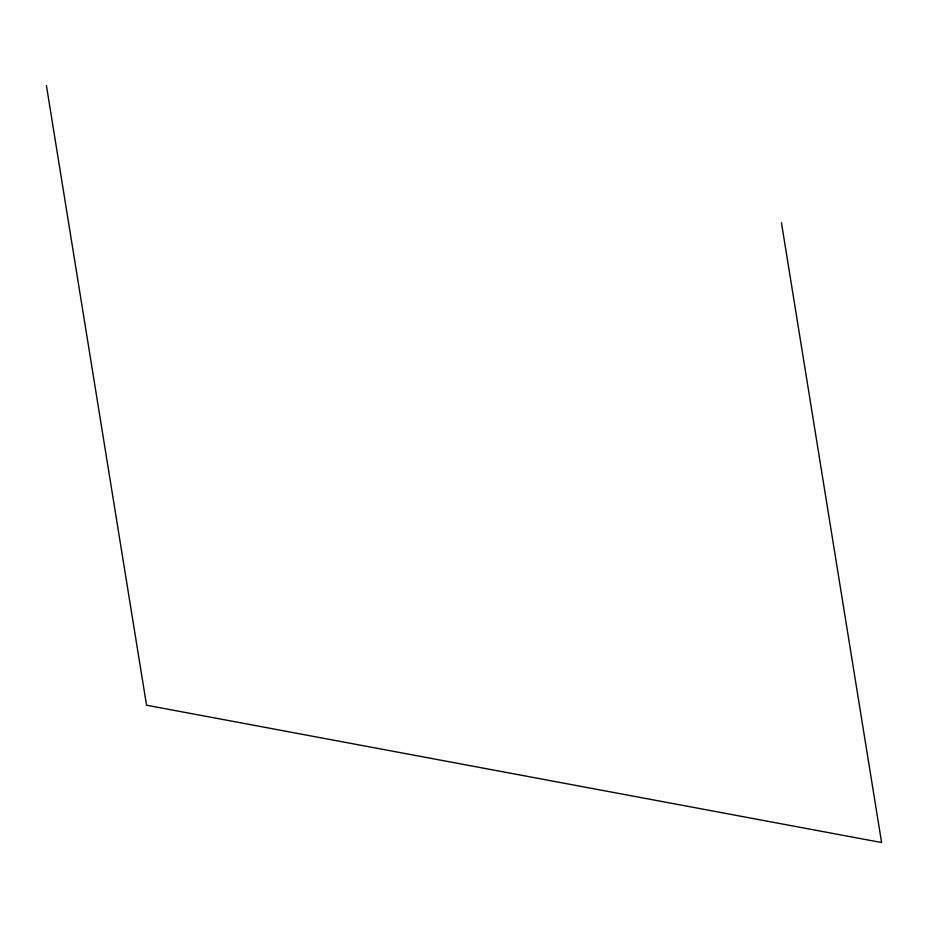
<?xml version="1.0" encoding="UTF-8"?>
<svg xmlns="http://www.w3.org/2000/svg" width="928" height="928" viewBox="0 0 928 928"><rect width="100%" height="100%" fill="white"/><g stroke="black" fill="none" stroke-linecap="round" stroke-linejoin="round"><path stroke-width="1.39" d="M781.457 222.778L881.6 842.543L146.543 705.222L46.4 85.457"/></g></svg>
